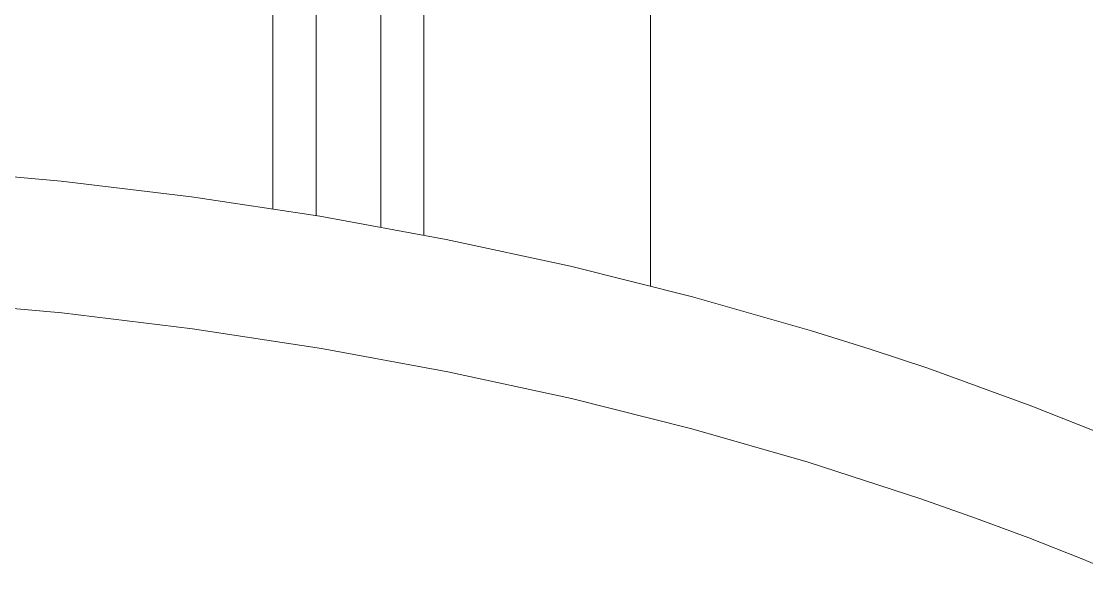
# Model space of a CAD drawing. Header units: millimetres. Extents: x 8434 to 10928, y 788 to 2545.
# Drawn here: x 10700.5 to 10759.8, y 2192.7 to 2223.8 of the extents above; entities that cross this region are included whole.
import ezdxf

# ---------------------------------------------------------------- set-up
doc = ezdxf.new("R2010")
doc.units = ezdxf.units.MM
doc.layers.add('ZANO_R', color=7, linetype='Continuous', lineweight=0)

msp = doc.modelspace()

# ---------------------------------------------------------------- linework, layer by layer
at = {"layer": 'ZANO_R'}
for p, q in [((10735.544, 2209.057), (10735.544, 2260.039)), ((10714.524, 2213.348), (10714.524, 2250.677)), ((10720.53, 2212.335), (10720.53, 2247.209)), ((10722.932, 2245.822), (10722.932, 2211.883)), ((10716.926, 2238.114), (10716.926, 2212.962)), ((10695.42, 2215.533), (10702.745, 2214.877)), ((10702.745, 2214.877), (10709.989, 2214.007)), ((10709.989, 2214.007), (10717.137, 2212.927)), ((10717.137, 2212.927), (10724.176, 2211.639)), ((10724.176, 2211.639), (10731.093, 2210.145)), ((10731.093, 2210.145), (10737.873, 2208.448)), ((10702.78, 2207.543), (10695.421, 2208.206)), ((10737.873, 2208.448), (10744.503, 2206.551)), ((10710.061, 2206.662), (10702.78, 2207.543)), ((10717.233, 2205.569), (10710.061, 2206.662)), ((10744.503, 2206.551), (10747.758, 2205.529)), ((10724.271, 2204.27), (10717.233, 2205.569)), ((10747.758, 2205.529), (10750.97, 2204.457)), ((10750.97, 2204.457), (10756.769, 2202.357)), ((10731.148, 2202.772), (10724.271, 2204.27)), ((10737.84, 2201.086), (10731.148, 2202.772)), ((10756.769, 2202.357), (10762.381, 2200.104)), ((10744.325, 2199.221), (10737.84, 2201.086)), ((10750.584, 2197.19), (10744.325, 2199.221)), ((10753.622, 2196.116), (10750.584, 2197.19)), ((10756.598, 2195.005), (10753.622, 2196.116)), ((10759.509, 2193.858), (10756.598, 2195.005)), ((10762.353, 2192.678), (10759.509, 2193.858))]:
    msp.add_line(p, q, dxfattribs=at)

doc.saveas('drawing.dxf')
